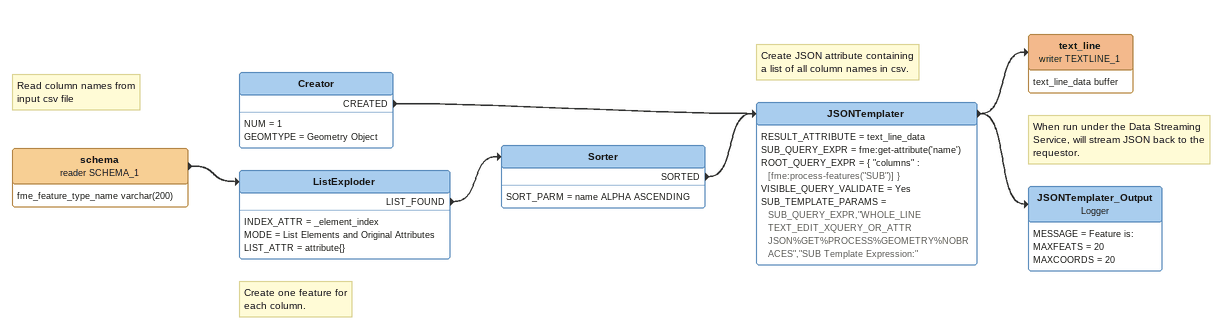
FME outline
Note: Read column names from / input csv file
schema (reader SCHEMA_1)
    attributes: fme_feature_type_name varchar(200)
    -> ListExploder
Note: Create one feature for / each column.
ListExploder
    INDEX_ATTR = _element_index
    MODE = List Elements and Original Attributes
    LIST_ATTR = attribute{}
    LIST_FOUND -> Sorter
Sorter
    SORT_PARM = name ALPHA ASCENDING
    SORTED -> JSONTemplater
Creator
    NUM = 1
    GEOMTYPE = Geometry Object
    CREATED -> JSONTemplater
Note: Create JSON attribute containing / a list of all column names in csv.
JSONTemplater
    RESULT_ATTRIBUTE = text_line_data
    SUB_QUERY_EXPR = fme:get-attribute('name')
    ROOT_QUERY_EXPR = { "columns" : [fme:process-features("SUB")] }
    VISIBLE_QUERY_VALIDATE = Yes
    SUB_TEMPLATE_PARAMS = SUB_QUERY_EXPR,"WHOLE_LINE TEXT_EDIT_XQUERY_OR_ATTR JSON%GET%PROCESS%GEOMETRY%NOBRACES","SUB Template Expression:"
    -> text_line (writer TEXTLINE_1)
    -> JSONTemplater_Output
Note: When run under the Data Streaming / Service, will stream JSON back to the / requestor.
text_line (writer TEXTLINE_1)
    attributes: text_line_data buffer
JSONTemplater_Output: Logger
    MESSAGE = Feature is:
    MAXFEATS = 20
    MAXCOORDS = 20
